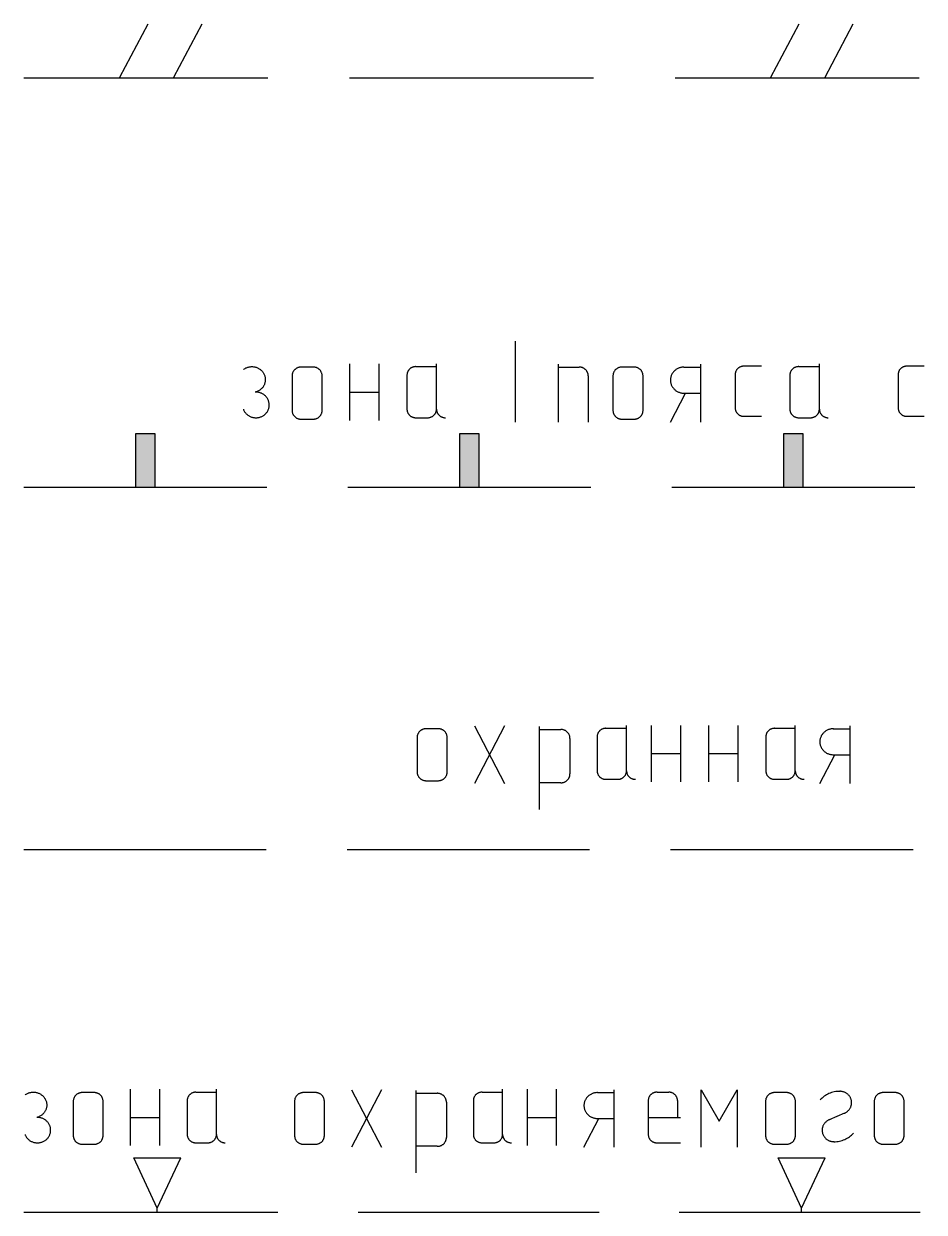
# Model space of a CAD drawing. Extents: x -2918 to -212, y 225 to 5715.
# Drawn here: x -297.89 to -281.97, y 982.3 to 1003.31 of the extents above; entities that cross this region are included whole.
import ezdxf

# ---------------------------------------------------------------- set-up
doc = ezdxf.new("R2010")
doc.units = 0
doc.layers.get('0').update_dxf_attribs({"linetype": 'CONTINUOUS'})

# ---------------------------------------------------------------- blocks, each defined once
blk = doc.blocks.new('УСЛ__ОБОЗНАЧЕНИЯ_ГЕО_2')
at = {"linetype": 'CONTINUOUS'}
for points in [[(179.96, -36.006), (179.614, -36.006), (179.614, -36.949), (179.96, -36.949)], [(185.688, -36.006), (185.341, -36.006), (185.341, -36.949), (185.688, -36.949)], [(191.415, -36.006), (191.069, -36.006), (191.069, -36.949), (191.415, -36.949)]]:
    blk.add_hatch(color=18, dxfattribs=at).paths.add_polyline_path(points)
at = {"color": 18, "linetype": 'CONTINUOUS'}
for p, q in [((179.335, -29.698), (179.835, -28.756)), ((180.292, -29.698), (180.791, -28.756)), ((190.847, -29.698), (191.347, -28.756)), ((191.804, -29.698), (192.303, -28.756)), ((177.639, -29.712), (181.956, -29.712)), ((183.395, -29.712), (187.712, -29.712)), ((189.151, -29.712), (193.468, -29.712)), ((186.327, -34.365), (186.327, -35.797)), ((182.754, -34.825), (182.541, -34.825)), ((183.397, -34.766), (183.397, -35.767)), ((183.918, -34.766), (183.918, -35.767)), ((184.569, -34.817), (184.935, -34.817)), ((184.935, -35.57), (184.935, -34.767)), ((187.085, -34.774), (187.085, -35.797)), ((187.085, -34.825), (187.457, -34.825)), ((188.426, -34.825), (188.214, -34.825)), ((189.308, -34.825), (189.6, -34.825)), ((189.602, -34.774), (189.602, -35.797)), ((191.338, -34.817), (191.703, -34.817)), ((191.703, -35.57), (191.703, -34.767)), ((182.382, -34.979), (182.382, -35.592)), ((182.913, -35.592), (182.913, -34.979)), ((184.413, -34.968), (184.413, -35.57)), ((187.617, -34.979), (187.617, -35.797)), ((188.054, -34.979), (188.054, -35.592)), ((188.586, -35.592), (188.586, -34.979)), ((190.215, -34.956), (190.215, -35.548)), ((191.181, -34.968), (191.181, -35.57)), ((193.095, -34.956), (193.095, -35.548)), ((183.397, -35.266), (183.918, -35.266)), ((189.07, -35.797), (189.336, -35.286)), ((189.307, -35.286), (189.604, -35.286)), ((190.369, -35.695), (190.677, -35.695)), ((193.249, -35.695), (193.557, -35.695)), ((182.541, -35.746), (182.754, -35.746)), ((184.569, -35.721), (184.778, -35.721)), ((188.214, -35.746), (188.426, -35.746)), ((191.338, -35.721), (191.547, -35.721)), ((179.96, -36.006), (179.614, -36.006)), ((179.614, -36.006), (179.614, -36.949)), ((179.96, -36.949), (179.96, -36.006)), ((185.688, -36.006), (185.341, -36.006)), ((185.341, -36.006), (185.341, -36.949)), ((185.688, -36.949), (185.688, -36.006)), ((191.415, -36.006), (191.069, -36.006)), ((191.069, -36.006), (191.069, -36.949)), ((191.415, -36.949), (191.415, -36.006)), ((177.639, -36.949), (181.935, -36.949)), ((179.614, -36.949), (179.96, -36.949)), ((183.367, -36.949), (187.662, -36.949)), ((185.341, -36.949), (185.688, -36.949)), ((189.094, -36.949), (193.39, -36.949)), ((191.069, -36.949), (191.415, -36.949)), ((186.137, -41.167), (185.606, -42.188)), ((185.606, -41.167), (186.137, -42.188)), ((186.749, -41.178), (186.749, -42.645)), ((188.295, -41.961), (188.295, -41.16)), ((188.729, -41.159), (188.729, -42.158)), ((189.248, -41.159), (189.248, -42.158)), ((189.742, -41.159), (189.742, -42.158)), ((190.262, -41.159), (190.262, -42.158)), ((191.277, -41.961), (191.277, -41.16)), ((192.242, -41.167), (192.242, -42.188)), ((184.593, -41.371), (184.593, -41.984)), ((184.964, -41.218), (184.752, -41.218)), ((185.123, -41.984), (185.123, -41.371)), ((186.749, -41.23), (187.131, -41.23)), ((187.294, -41.388), (187.294, -42.017)), ((187.774, -41.36), (187.774, -41.961)), ((187.93, -41.21), (188.295, -41.21)), ((190.756, -41.36), (190.756, -41.961)), ((190.912, -41.21), (191.277, -41.21)), ((191.949, -41.218), (192.24, -41.218)), ((188.729, -41.658), (189.248, -41.658)), ((189.742, -41.658), (190.262, -41.658)), ((191.711, -42.188), (191.977, -41.678)), ((191.948, -41.678), (192.244, -41.678)), ((184.752, -42.137), (184.964, -42.137)), ((187.131, -42.174), (186.749, -42.174)), ((187.93, -42.112), (188.138, -42.112)), ((190.912, -42.112), (191.121, -42.112)), ((177.639, -43.354), (181.926, -43.354)), ((183.355, -43.354), (187.642, -43.354)), ((189.072, -43.354), (193.359, -43.354)), ((178.883, -47.651), (178.672, -47.651)), ((179.521, -47.591), (179.521, -48.584)), ((180.037, -47.591), (180.037, -48.584)), ((180.683, -47.642), (181.045, -47.642)), ((181.045, -48.389), (181.045, -47.592)), ((182.795, -47.651), (182.584, -47.651)), ((183.96, -47.6), (183.433, -48.614)), ((183.433, -47.6), (183.96, -48.614)), ((184.568, -47.611), (184.568, -49.069)), ((184.568, -47.663), (184.947, -47.663)), ((185.741, -47.642), (186.104, -47.642)), ((186.104, -48.389), (186.104, -47.592)), ((186.535, -47.591), (186.535, -48.584)), ((187.051, -47.591), (187.051, -48.584)), ((187.778, -47.65), (188.067, -47.65)), ((188.069, -47.6), (188.069, -48.614)), ((188.833, -47.642), (189.04, -47.642)), ((189.616, -48.614), (189.616, -47.6)), ((190.249, -47.6), (190.249, -48.614)), ((191.121, -47.651), (190.91, -47.651)), ((193.042, -47.651), (192.831, -47.651)), ((178.514, -47.803), (178.514, -48.411)), ((179.041, -48.411), (179.041, -47.803)), ((180.528, -47.792), (180.528, -48.389)), ((182.426, -47.803), (182.426, -48.411)), ((182.953, -48.411), (182.953, -47.803)), ((185.11, -47.819), (185.11, -48.444)), ((185.586, -47.792), (185.586, -48.389)), ((188.678, -47.792), (188.678, -48.389)), ((189.195, -47.792), (189.195, -48.09)), ((190.752, -47.803), (190.752, -48.411)), ((191.279, -48.411), (191.279, -47.803)), ((192.673, -47.803), (192.673, -48.411)), ((193.2, -48.411), (193.2, -47.803)), ((179.521, -48.088), (180.037, -48.088)), ((186.535, -48.088), (187.051, -48.088)), ((187.542, -48.614), (187.806, -48.107)), ((187.777, -48.108), (188.071, -48.108)), ((188.678, -48.09), (189.247, -48.09)), ((192.15, -48.011), (191.874, -48.133)), ((178.672, -48.563), (178.883, -48.563)), ((180.683, -48.538), (180.89, -48.538)), ((182.584, -48.563), (182.795, -48.563)), ((184.947, -48.6), (184.568, -48.6)), ((185.741, -48.538), (185.948, -48.538)), ((188.833, -48.538), (189.247, -48.538)), ((190.91, -48.563), (191.121, -48.563)), ((192.831, -48.563), (193.042, -48.563)), ((179.999, -49.693), (179.585, -48.805)), ((179.585, -48.805), (180.413, -48.805)), ((179.999, -49.693), (180.413, -48.805)), ((191.389, -49.693), (190.975, -48.805)), ((190.975, -48.805), (191.803, -48.805)), ((191.389, -49.693), (191.803, -48.805)), ((177.639, -49.765), (182.129, -49.765)), ((179.999, -49.764), (179.999, -49.693)), ((183.549, -49.765), (187.808, -49.765)), ((189.227, -49.765), (193.486, -49.765)), ((191.389, -49.764), (191.389, -49.693))]:
    blk.add_line(p, q, dxfattribs=at)
at = {"color": 18, "linetype": 'CONTINUOUS', "flags": 128}
for points in [[(181.521, -34.867), (181.531, -34.86), (181.542, -34.853), (181.552, -34.847), (181.563, -34.841), (181.575, -34.836), (181.586, -34.832), (181.598, -34.828), (181.61, -34.824), (181.622, -34.821), (181.635, -34.82), (181.647, -34.818), (181.659, -34.817), (181.672, -34.817), (181.684, -34.817), (181.697, -34.818), (181.709, -34.82), (181.722, -34.822), (181.734, -34.825), (181.746, -34.828), (181.757, -34.833), (181.769, -34.837), (181.78, -34.843), (181.791, -34.848), (181.802, -34.855), (181.812, -34.861), (181.822, -34.869), (181.832, -34.877), (181.84, -34.885), (181.849, -34.894), (181.857, -34.903), (181.865, -34.913), (181.872, -34.923), (181.878, -34.933), (181.884, -34.944), (181.889, -34.955), (181.894, -34.966), (181.898, -34.977), (181.902, -34.989), (181.904, -35.001), (181.906, -35.012), (181.908, -35.024), (181.909, -35.036), (181.909, -35.048), (181.909, -35.06), (181.908, -35.072), (181.906, -35.084), (181.903, -35.096), (181.9, -35.108), (181.897, -35.119), (181.893, -35.13), (181.888, -35.142), (181.882, -35.152), (181.876, -35.163), (181.87, -35.173), (181.862, -35.183), (181.854, -35.192), (181.847, -35.202), (181.838, -35.21), (181.829, -35.218), (181.819, -35.226), (181.809, -35.233), (181.799, -35.24), (181.788, -35.246), (181.777, -35.252), (181.766, -35.257), (181.754, -35.261), (181.742, -35.265), (181.73, -35.269)], [(182.541, -34.825), (182.533, -34.825), (182.524, -34.826), (182.516, -34.827), (182.508, -34.829), (182.5, -34.831), (182.492, -34.833), (182.484, -34.835), (182.476, -34.839), (182.468, -34.842), (182.461, -34.846), (182.454, -34.85), (182.447, -34.854), (182.441, -34.859), (182.434, -34.865), (182.428, -34.87), (182.422, -34.876), (182.417, -34.882), (182.412, -34.888), (182.407, -34.895), (182.403, -34.902), (182.399, -34.909), (182.395, -34.916), (182.392, -34.924), (182.389, -34.931), (182.387, -34.939), (182.385, -34.947), (182.383, -34.955), (182.382, -34.963), (182.382, -34.971), (182.382, -34.979)], [(182.913, -34.979), (182.913, -34.971), (182.912, -34.963), (182.911, -34.955), (182.91, -34.947), (182.908, -34.939), (182.905, -34.931), (182.903, -34.924), (182.899, -34.916), (182.896, -34.909), (182.892, -34.902), (182.888, -34.895), (182.883, -34.888), (182.878, -34.882), (182.872, -34.876), (182.867, -34.87), (182.861, -34.865), (182.854, -34.859), (182.848, -34.854), (182.841, -34.85), (182.833, -34.846), (182.826, -34.842), (182.819, -34.839), (182.811, -34.835), (182.803, -34.833), (182.795, -34.831), (182.787, -34.829), (182.779, -34.827), (182.77, -34.826), (182.762, -34.825), (182.754, -34.825)], [(184.569, -34.817), (184.561, -34.817), (184.553, -34.818), (184.545, -34.819), (184.537, -34.82), (184.529, -34.822), (184.521, -34.824), (184.513, -34.827), (184.506, -34.83), (184.498, -34.833), (184.491, -34.837), (184.484, -34.841), (184.477, -34.846), (184.471, -34.85), (184.464, -34.856), (184.459, -34.861), (184.453, -34.867), (184.448, -34.873), (184.443, -34.879), (184.438, -34.886), (184.434, -34.892), (184.43, -34.899), (184.426, -34.906), (184.423, -34.914), (184.42, -34.921), (184.418, -34.929), (184.416, -34.936), (184.415, -34.944), (184.414, -34.952), (184.413, -34.96), (184.413, -34.968)], [(187.617, -34.979), (187.616, -34.971), (187.616, -34.963), (187.615, -34.955), (187.613, -34.947), (187.611, -34.939), (187.609, -34.931), (187.606, -34.924), (187.603, -34.916), (187.599, -34.909), (187.595, -34.902), (187.591, -34.895), (187.586, -34.888), (187.581, -34.882), (187.576, -34.876), (187.57, -34.87), (187.564, -34.865), (187.557, -34.859), (187.551, -34.854), (187.544, -34.85), (187.537, -34.846), (187.529, -34.842), (187.522, -34.839), (187.514, -34.835), (187.506, -34.833), (187.498, -34.831), (187.49, -34.829), (187.482, -34.827), (187.474, -34.826), (187.465, -34.825), (187.457, -34.825)], [(188.214, -34.825), (188.205, -34.825), (188.197, -34.826), (188.189, -34.827), (188.18, -34.829), (188.172, -34.831), (188.164, -34.833), (188.156, -34.835), (188.149, -34.839), (188.141, -34.842), (188.134, -34.846), (188.127, -34.85), (188.12, -34.854), (188.113, -34.859), (188.107, -34.865), (188.101, -34.87), (188.095, -34.876), (188.09, -34.882), (188.085, -34.888), (188.08, -34.895), (188.075, -34.902), (188.072, -34.909), (188.068, -34.916), (188.065, -34.924), (188.062, -34.931), (188.06, -34.939), (188.058, -34.947), (188.056, -34.955), (188.055, -34.963), (188.054, -34.971), (188.054, -34.979)], [(188.586, -34.979), (188.586, -34.971), (188.585, -34.963), (188.584, -34.955), (188.582, -34.947), (188.58, -34.939), (188.578, -34.931), (188.575, -34.924), (188.572, -34.916), (188.569, -34.909), (188.565, -34.902), (188.56, -34.895), (188.556, -34.888), (188.55, -34.882), (188.545, -34.876), (188.539, -34.87), (188.533, -34.865), (188.527, -34.859), (188.52, -34.854), (188.513, -34.85), (188.506, -34.846), (188.499, -34.842), (188.491, -34.839), (188.484, -34.835), (188.476, -34.833), (188.468, -34.831), (188.46, -34.829), (188.451, -34.827), (188.443, -34.826), (188.435, -34.825), (188.426, -34.825)], [(189.309, -34.825), (189.297, -34.826), (189.284, -34.827), (189.272, -34.828), (189.259, -34.83), (189.247, -34.833), (189.235, -34.837), (189.223, -34.841), (189.212, -34.845), (189.201, -34.85), (189.19, -34.856), (189.179, -34.863), (189.168, -34.869), (189.158, -34.877), (189.149, -34.885), (189.14, -34.893), (189.131, -34.902), (189.123, -34.911), (189.116, -34.92), (189.108, -34.93), (189.102, -34.94), (189.096, -34.951), (189.091, -34.962), (189.086, -34.973), (189.082, -34.984), (189.078, -34.996), (189.075, -35.008), (189.073, -35.02), (189.071, -35.032), (189.07, -35.043), (189.07, -35.055), (189.07, -35.068), (189.071, -35.079), (189.073, -35.092), (189.075, -35.103), (189.078, -35.115), (189.082, -35.127), (189.086, -35.138), (189.091, -35.149), (189.096, -35.16), (189.102, -35.171), (189.108, -35.181), (189.116, -35.191), (189.123, -35.2), (189.131, -35.21), (189.14, -35.218), (189.149, -35.226), (189.158, -35.234), (189.168, -35.242), (189.179, -35.248), (189.19, -35.255), (189.201, -35.261), (189.212, -35.266), (189.223, -35.27), (189.235, -35.274), (189.247, -35.278), (189.259, -35.281), (189.272, -35.283), (189.284, -35.284), (189.297, -35.285), (189.309, -35.286)], [(190.677, -34.809), (190.369, -34.809), (190.361, -34.809), (190.353, -34.809), (190.345, -34.81), (190.337, -34.812), (190.329, -34.814), (190.321, -34.816), (190.314, -34.818), (190.307, -34.821), (190.299, -34.825), (190.292, -34.828), (190.285, -34.832), (190.279, -34.837), (190.272, -34.841), (190.266, -34.847), (190.26, -34.852), (190.255, -34.857), (190.25, -34.863), (190.245, -34.87), (190.24, -34.876), (190.236, -34.882), (190.232, -34.889), (190.229, -34.896), (190.226, -34.903), (190.223, -34.911), (190.221, -34.918), (190.219, -34.926), (190.217, -34.933), (190.216, -34.941), (190.216, -34.949), (190.215, -34.956)], [(191.338, -34.817), (191.329, -34.817), (191.321, -34.818), (191.313, -34.819), (191.305, -34.82), (191.297, -34.822), (191.289, -34.824), (191.281, -34.827), (191.274, -34.83), (191.266, -34.833), (191.259, -34.837), (191.252, -34.841), (191.246, -34.846), (191.239, -34.85), (191.233, -34.856), (191.227, -34.861), (191.221, -34.867), (191.216, -34.873), (191.211, -34.879), (191.206, -34.886), (191.202, -34.892), (191.198, -34.899), (191.195, -34.906), (191.192, -34.914), (191.189, -34.921), (191.186, -34.929), (191.185, -34.936), (191.183, -34.944), (191.182, -34.952), (191.181, -34.96), (191.181, -34.968)], [(193.557, -34.809), (193.249, -34.809), (193.241, -34.809), (193.233, -34.809), (193.225, -34.81), (193.217, -34.812), (193.209, -34.814), (193.202, -34.816), (193.194, -34.818), (193.187, -34.821), (193.179, -34.825), (193.172, -34.828), (193.165, -34.832), (193.159, -34.837), (193.152, -34.841), (193.146, -34.847), (193.14, -34.852), (193.135, -34.857), (193.13, -34.863), (193.125, -34.87), (193.12, -34.876), (193.116, -34.882), (193.112, -34.889), (193.109, -34.896), (193.106, -34.903), (193.103, -34.911), (193.101, -34.918), (193.099, -34.926), (193.097, -34.933), (193.096, -34.941), (193.096, -34.949), (193.095, -34.956)], [(181.521, -35.57), (181.526, -35.581), (181.531, -35.592), (181.536, -35.603), (181.543, -35.613), (181.549, -35.623), (181.557, -35.633), (181.564, -35.642), (181.573, -35.651), (181.581, -35.659), (181.591, -35.667), (181.6, -35.675), (181.61, -35.681), (181.621, -35.688), (181.632, -35.694), (181.643, -35.699), (181.654, -35.704), (181.666, -35.708), (181.678, -35.712), (181.689, -35.715), (181.702, -35.717), (181.714, -35.719), (181.726, -35.72), (181.739, -35.721), (181.751, -35.721), (181.763, -35.72), (181.776, -35.719), (181.788, -35.717), (181.8, -35.714), (181.812, -35.711), (181.824, -35.707), (181.835, -35.703), (181.847, -35.698), (181.858, -35.692), (181.868, -35.686), (181.879, -35.68), (181.889, -35.673), (181.898, -35.665), (181.907, -35.657), (181.916, -35.648), (181.924, -35.639), (181.932, -35.63), (181.939, -35.62), (181.946, -35.61), (181.952, -35.6), (181.957, -35.589), (181.962, -35.578), (181.966, -35.567), (181.97, -35.555), (181.973, -35.544), (181.975, -35.532), (181.977, -35.52), (181.978, -35.508), (181.978, -35.497), (181.978, -35.484), (181.977, -35.473), (181.976, -35.461), (181.973, -35.449), (181.971, -35.437), (181.967, -35.426), (181.963, -35.415), (181.959, -35.404), (181.953, -35.393), (181.947, -35.382), (181.941, -35.372), (181.934, -35.362), (181.926, -35.353), (181.918, -35.344), (181.91, -35.335), (181.901, -35.327), (181.892, -35.319), (181.882, -35.312), (181.872, -35.305), (181.861, -35.299), (181.85, -35.293), (181.839, -35.288), (181.827, -35.283), (181.816, -35.279), (181.804, -35.276), (181.792, -35.273), (181.78, -35.271), (181.767, -35.27), (181.755, -35.269), (181.742, -35.268), (181.73, -35.269)], [(182.382, -35.592), (182.382, -35.6), (182.382, -35.608), (182.383, -35.616), (182.385, -35.624), (182.387, -35.632), (182.389, -35.64), (182.392, -35.647), (182.395, -35.655), (182.399, -35.662), (182.403, -35.669), (182.407, -35.676), (182.412, -35.682), (182.417, -35.689), (182.422, -35.695), (182.428, -35.701), (182.434, -35.706), (182.441, -35.712), (182.447, -35.716), (182.454, -35.721), (182.461, -35.725), (182.468, -35.729), (182.476, -35.732), (182.484, -35.735), (182.492, -35.738), (182.5, -35.74), (182.508, -35.742), (182.516, -35.744), (182.524, -35.745), (182.533, -35.745), (182.541, -35.746)], [(182.754, -35.746), (182.762, -35.745), (182.77, -35.745), (182.779, -35.744), (182.787, -35.742), (182.795, -35.74), (182.803, -35.738), (182.811, -35.735), (182.819, -35.732), (182.826, -35.729), (182.833, -35.725), (182.841, -35.721), (182.848, -35.716), (182.854, -35.712), (182.861, -35.706), (182.867, -35.701), (182.872, -35.695), (182.878, -35.689), (182.883, -35.682), (182.888, -35.676), (182.892, -35.669), (182.896, -35.662), (182.899, -35.655), (182.903, -35.647), (182.905, -35.64), (182.908, -35.632), (182.91, -35.624), (182.911, -35.616), (182.912, -35.608), (182.913, -35.6), (182.913, -35.592)], [(184.413, -35.57), (184.413, -35.578), (184.414, -35.586), (184.415, -35.594), (184.416, -35.601), (184.418, -35.609), (184.42, -35.616), (184.423, -35.624), (184.426, -35.631), (184.43, -35.638), (184.434, -35.645), (184.438, -35.652), (184.443, -35.659), (184.448, -35.665), (184.453, -35.671), (184.459, -35.677), (184.464, -35.682), (184.471, -35.687), (184.477, -35.692), (184.484, -35.696), (184.491, -35.7), (184.498, -35.704), (184.506, -35.707), (184.513, -35.71), (184.521, -35.713), (184.529, -35.716), (184.537, -35.717), (184.545, -35.719), (184.553, -35.72), (184.561, -35.72), (184.569, -35.721)], [(184.778, -35.721), (184.786, -35.72), (184.795, -35.72), (184.803, -35.719), (184.811, -35.717), (184.819, -35.716), (184.827, -35.713), (184.834, -35.71), (184.842, -35.707), (184.849, -35.704), (184.856, -35.7), (184.864, -35.696), (184.87, -35.692), (184.877, -35.687), (184.883, -35.682), (184.889, -35.677), (184.895, -35.671), (184.9, -35.665), (184.905, -35.659), (184.91, -35.652), (184.914, -35.645), (184.918, -35.638), (184.921, -35.631), (184.924, -35.624), (184.927, -35.616), (184.929, -35.609), (184.931, -35.601), (184.933, -35.594), (184.934, -35.586), (184.935, -35.578), (184.935, -35.57), (184.935, -35.578), (184.936, -35.586), (184.937, -35.594), (184.938, -35.601), (184.94, -35.609), (184.942, -35.616), (184.945, -35.624), (184.948, -35.631), (184.952, -35.638), (184.956, -35.645), (184.96, -35.652), (184.965, -35.659), (184.97, -35.665), (184.975, -35.671), (184.981, -35.677), (184.987, -35.682), (184.993, -35.687), (184.999, -35.692), (185.006, -35.696), (185.013, -35.7), (185.02, -35.704), (185.028, -35.707), (185.035, -35.71), (185.043, -35.713), (185.051, -35.716), (185.059, -35.717), (185.067, -35.719), (185.075, -35.72), (185.083, -35.72), (185.091, -35.721)], [(188.054, -35.592), (188.054, -35.6), (188.055, -35.608), (188.056, -35.616), (188.058, -35.624), (188.06, -35.632), (188.062, -35.64), (188.065, -35.647), (188.068, -35.655), (188.072, -35.662), (188.075, -35.669), (188.08, -35.676), (188.085, -35.682), (188.09, -35.689), (188.095, -35.695), (188.101, -35.701), (188.107, -35.706), (188.113, -35.712), (188.12, -35.716), (188.127, -35.721), (188.134, -35.725), (188.141, -35.729), (188.149, -35.732), (188.156, -35.735), (188.164, -35.738), (188.172, -35.74), (188.18, -35.742), (188.189, -35.744), (188.197, -35.745), (188.205, -35.745), (188.214, -35.746)], [(188.426, -35.746), (188.435, -35.745), (188.443, -35.745), (188.451, -35.744), (188.46, -35.742), (188.468, -35.74), (188.476, -35.738), (188.484, -35.735), (188.491, -35.732), (188.499, -35.729), (188.506, -35.725), (188.513, -35.721), (188.52, -35.716), (188.527, -35.712), (188.533, -35.706), (188.539, -35.701), (188.545, -35.695), (188.55, -35.689), (188.556, -35.682), (188.56, -35.676), (188.565, -35.669), (188.569, -35.662), (188.572, -35.655), (188.575, -35.647), (188.578, -35.64), (188.58, -35.632), (188.582, -35.624), (188.584, -35.616), (188.585, -35.608), (188.586, -35.6), (188.586, -35.592)], [(190.215, -35.548), (190.216, -35.555), (190.216, -35.563), (190.217, -35.571), (190.219, -35.578), (190.221, -35.586), (190.223, -35.593), (190.226, -35.601), (190.229, -35.608), (190.232, -35.615), (190.236, -35.622), (190.24, -35.628), (190.245, -35.635), (190.25, -35.641), (190.255, -35.647), (190.26, -35.652), (190.266, -35.657), (190.272, -35.663), (190.279, -35.667), (190.285, -35.672), (190.292, -35.676), (190.299, -35.68), (190.307, -35.683), (190.314, -35.686), (190.321, -35.688), (190.329, -35.691), (190.337, -35.692), (190.345, -35.694), (190.353, -35.695), (190.361, -35.695), (190.369, -35.695)], [(191.181, -35.57), (191.181, -35.578), (191.182, -35.586), (191.183, -35.594), (191.185, -35.601), (191.186, -35.609), (191.189, -35.616), (191.192, -35.624), (191.195, -35.631), (191.198, -35.638), (191.202, -35.645), (191.206, -35.652), (191.211, -35.659), (191.216, -35.665), (191.221, -35.671), (191.227, -35.677), (191.233, -35.682), (191.239, -35.687), (191.246, -35.692), (191.252, -35.696), (191.259, -35.7), (191.266, -35.704), (191.274, -35.707), (191.281, -35.71), (191.289, -35.713), (191.297, -35.716), (191.305, -35.717), (191.313, -35.719), (191.321, -35.72), (191.329, -35.72), (191.338, -35.721)], [(191.547, -35.721), (191.555, -35.72), (191.563, -35.72), (191.571, -35.719), (191.579, -35.717), (191.587, -35.716), (191.595, -35.713), (191.603, -35.71), (191.61, -35.707), (191.618, -35.704), (191.625, -35.7), (191.632, -35.696), (191.639, -35.692), (191.645, -35.687), (191.651, -35.682), (191.657, -35.677), (191.663, -35.671), (191.668, -35.665), (191.673, -35.659), (191.678, -35.652), (191.682, -35.645), (191.686, -35.638), (191.689, -35.631), (191.693, -35.624), (191.695, -35.616), (191.698, -35.609), (191.7, -35.601), (191.701, -35.594), (191.702, -35.586), (191.703, -35.578), (191.703, -35.57), (191.703, -35.578), (191.704, -35.586), (191.705, -35.594), (191.707, -35.601), (191.709, -35.609), (191.711, -35.616), (191.714, -35.624), (191.717, -35.631), (191.72, -35.638), (191.724, -35.645), (191.728, -35.652), (191.733, -35.659), (191.738, -35.665), (191.743, -35.671), (191.749, -35.677), (191.755, -35.682), (191.761, -35.687), (191.768, -35.692), (191.775, -35.696), (191.781, -35.7), (191.789, -35.704), (191.796, -35.707), (191.804, -35.71), (191.811, -35.713), (191.819, -35.716), (191.827, -35.717), (191.835, -35.719), (191.843, -35.72), (191.851, -35.72), (191.86, -35.721)], [(193.095, -35.548), (193.096, -35.555), (193.096, -35.563), (193.097, -35.571), (193.099, -35.578), (193.101, -35.586), (193.103, -35.593), (193.106, -35.601), (193.109, -35.608), (193.112, -35.615), (193.116, -35.622), (193.12, -35.628), (193.125, -35.635), (193.13, -35.641), (193.135, -35.647), (193.14, -35.652), (193.146, -35.657), (193.152, -35.663), (193.159, -35.667), (193.165, -35.672), (193.172, -35.676), (193.179, -35.68), (193.187, -35.683), (193.194, -35.686), (193.202, -35.688), (193.209, -35.691), (193.217, -35.692), (193.225, -35.694), (193.233, -35.695), (193.241, -35.695), (193.249, -35.695)], [(184.752, -41.218), (184.743, -41.218), (184.735, -41.219), (184.727, -41.22), (184.719, -41.222), (184.71, -41.223), (184.702, -41.226), (184.695, -41.228), (184.687, -41.231), (184.679, -41.235), (184.672, -41.239), (184.665, -41.243), (184.658, -41.247), (184.652, -41.252), (184.645, -41.257), (184.639, -41.263), (184.633, -41.269), (184.628, -41.275), (184.623, -41.281), (184.618, -41.288), (184.614, -41.295), (184.61, -41.302), (184.606, -41.309), (184.603, -41.316), (184.6, -41.324), (184.598, -41.332), (184.596, -41.339), (184.594, -41.347), (184.593, -41.355), (184.593, -41.363), (184.593, -41.371)], [(185.123, -41.371), (185.123, -41.363), (185.122, -41.355), (185.121, -41.347), (185.12, -41.339), (185.118, -41.332), (185.115, -41.324), (185.113, -41.316), (185.109, -41.309), (185.106, -41.302), (185.102, -41.295), (185.098, -41.288), (185.093, -41.281), (185.088, -41.275), (185.082, -41.269), (185.077, -41.263), (185.071, -41.257), (185.064, -41.252), (185.058, -41.247), (185.051, -41.243), (185.044, -41.239), (185.036, -41.235), (185.029, -41.231), (185.021, -41.228), (185.013, -41.226), (185.005, -41.223), (184.997, -41.222), (184.989, -41.22), (184.981, -41.219), (184.972, -41.218), (184.964, -41.218)], [(187.294, -41.388), (187.294, -41.379), (187.294, -41.371), (187.292, -41.363), (187.291, -41.355), (187.289, -41.347), (187.286, -41.339), (187.283, -41.331), (187.28, -41.324), (187.276, -41.316), (187.272, -41.309), (187.268, -41.302), (187.263, -41.295), (187.258, -41.289), (187.252, -41.283), (187.246, -41.276), (187.24, -41.271), (187.234, -41.266), (187.227, -41.261), (187.22, -41.256), (187.213, -41.252), (187.205, -41.248), (187.197, -41.244), (187.189, -41.241), (187.181, -41.238), (187.173, -41.236), (187.165, -41.234), (187.156, -41.233), (187.148, -41.231), (187.139, -41.231), (187.131, -41.23)], [(187.93, -41.21), (187.922, -41.21), (187.914, -41.211), (187.905, -41.212), (187.897, -41.213), (187.889, -41.215), (187.882, -41.217), (187.874, -41.22), (187.866, -41.223), (187.859, -41.226), (187.852, -41.23), (187.845, -41.234), (187.838, -41.238), (187.832, -41.243), (187.825, -41.249), (187.819, -41.254), (187.814, -41.26), (187.808, -41.266), (187.803, -41.272), (187.799, -41.278), (187.795, -41.285), (187.791, -41.292), (187.787, -41.299), (187.784, -41.306), (187.781, -41.314), (187.779, -41.321), (187.777, -41.329), (187.776, -41.337), (187.774, -41.345), (187.774, -41.352), (187.774, -41.36)], [(190.912, -41.21), (190.904, -41.21), (190.896, -41.211), (190.888, -41.212), (190.88, -41.213), (190.872, -41.215), (190.864, -41.217), (190.856, -41.22), (190.849, -41.223), (190.841, -41.226), (190.834, -41.23), (190.827, -41.234), (190.821, -41.238), (190.814, -41.243), (190.808, -41.249), (190.802, -41.254), (190.796, -41.26), (190.791, -41.266), (190.786, -41.272), (190.781, -41.278), (190.777, -41.285), (190.773, -41.292), (190.77, -41.299), (190.767, -41.306), (190.764, -41.314), (190.762, -41.321), (190.76, -41.329), (190.758, -41.337), (190.757, -41.345), (190.756, -41.352), (190.756, -41.36)], [(191.95, -41.218), (191.938, -41.219), (191.925, -41.219), (191.913, -41.221), (191.9, -41.223), (191.888, -41.226), (191.876, -41.23), (191.865, -41.234), (191.853, -41.238), (191.842, -41.243), (191.831, -41.249), (191.82, -41.255), (191.81, -41.262), (191.8, -41.27), (191.79, -41.277), (191.781, -41.286), (191.773, -41.294), (191.765, -41.303), (191.757, -41.313), (191.75, -41.323), (191.743, -41.333), (191.737, -41.344), (191.732, -41.354), (191.727, -41.366), (191.723, -41.377), (191.719, -41.388), (191.717, -41.4), (191.714, -41.412), (191.713, -41.424), (191.712, -41.436), (191.711, -41.448), (191.712, -41.46), (191.713, -41.472), (191.714, -41.484), (191.717, -41.496), (191.719, -41.507), (191.723, -41.519), (191.727, -41.53), (191.732, -41.541), (191.737, -41.552), (191.743, -41.563), (191.75, -41.573), (191.757, -41.583), (191.765, -41.592), (191.773, -41.602), (191.781, -41.61), (191.79, -41.619), (191.8, -41.626), (191.81, -41.634), (191.82, -41.641), (191.831, -41.647), (191.842, -41.653), (191.853, -41.658), (191.865, -41.662), (191.876, -41.666), (191.888, -41.67), (191.9, -41.673), (191.913, -41.675), (191.925, -41.676), (191.938, -41.677), (191.95, -41.678)], [(184.593, -41.984), (184.593, -41.992), (184.593, -42), (184.594, -42.008), (184.596, -42.015), (184.598, -42.023), (184.6, -42.031), (184.603, -42.038), (184.606, -42.046), (184.61, -42.053), (184.614, -42.06), (184.618, -42.067), (184.623, -42.074), (184.628, -42.08), (184.633, -42.086), (184.639, -42.092), (184.645, -42.097), (184.652, -42.103), (184.658, -42.108), (184.665, -42.112), (184.672, -42.116), (184.679, -42.12), (184.687, -42.123), (184.695, -42.127), (184.702, -42.129), (184.71, -42.131), (184.719, -42.133), (184.727, -42.135), (184.735, -42.136), (184.743, -42.137), (184.752, -42.137)], [(184.964, -42.137), (184.972, -42.137), (184.981, -42.136), (184.989, -42.135), (184.997, -42.133), (185.005, -42.131), (185.013, -42.129), (185.021, -42.127), (185.029, -42.123), (185.036, -42.12), (185.044, -42.116), (185.051, -42.112), (185.058, -42.108), (185.064, -42.103), (185.071, -42.097), (185.077, -42.092), (185.082, -42.086), (185.088, -42.08), (185.093, -42.074), (185.098, -42.067), (185.102, -42.06), (185.106, -42.053), (185.109, -42.046), (185.113, -42.038), (185.115, -42.031), (185.118, -42.023), (185.12, -42.015), (185.121, -42.008), (185.122, -42), (185.123, -41.992), (185.123, -41.984)], [(187.131, -42.174), (187.139, -42.174), (187.148, -42.173), (187.156, -42.172), (187.165, -42.17), (187.173, -42.168), (187.181, -42.166), (187.189, -42.163), (187.197, -42.16), (187.205, -42.157), (187.213, -42.153), (187.22, -42.148), (187.227, -42.144), (187.234, -42.139), (187.24, -42.133), (187.246, -42.128), (187.252, -42.122), (187.258, -42.116), (187.263, -42.109), (187.268, -42.102), (187.272, -42.095), (187.276, -42.088), (187.28, -42.081), (187.283, -42.073), (187.286, -42.065), (187.289, -42.057), (187.291, -42.049), (187.292, -42.041), (187.294, -42.033), (187.294, -42.025), (187.294, -42.017)], [(187.774, -41.961), (187.774, -41.969), (187.774, -41.977), (187.776, -41.985), (187.777, -41.993), (187.779, -42), (187.781, -42.008), (187.784, -42.015), (187.787, -42.023), (187.791, -42.03), (187.795, -42.037), (187.799, -42.043), (187.803, -42.05), (187.808, -42.056), (187.814, -42.062), (187.819, -42.068), (187.825, -42.073), (187.832, -42.078), (187.838, -42.083), (187.845, -42.087), (187.852, -42.092), (187.859, -42.095), (187.866, -42.099), (187.874, -42.102), (187.882, -42.104), (187.889, -42.107), (187.897, -42.108), (187.905, -42.11), (187.914, -42.111), (187.922, -42.112), (187.93, -42.112)], [(188.138, -42.112), (188.146, -42.112), (188.155, -42.111), (188.163, -42.11), (188.171, -42.108), (188.179, -42.107), (188.187, -42.104), (188.194, -42.102), (188.202, -42.099), (188.209, -42.095), (188.216, -42.092), (188.224, -42.087), (188.23, -42.083), (188.237, -42.078), (188.243, -42.073), (188.249, -42.068), (188.255, -42.062), (188.26, -42.056), (188.265, -42.05), (188.269, -42.043), (188.274, -42.037), (188.278, -42.03), (188.281, -42.023), (188.284, -42.015), (188.287, -42.008), (188.289, -42), (188.291, -41.993), (188.293, -41.985), (188.294, -41.977), (188.294, -41.969), (188.295, -41.961), (188.295, -41.969), (188.295, -41.977), (188.297, -41.985), (188.298, -41.993), (188.3, -42), (188.302, -42.008), (188.305, -42.015), (188.308, -42.023), (188.312, -42.03), (188.315, -42.037), (188.32, -42.043), (188.325, -42.05), (188.329, -42.056), (188.335, -42.062), (188.34, -42.068), (188.346, -42.073), (188.353, -42.078), (188.359, -42.083), (188.366, -42.087), (188.373, -42.092), (188.38, -42.095), (188.388, -42.099), (188.395, -42.102), (188.403, -42.104), (188.411, -42.107), (188.418, -42.108), (188.426, -42.11), (188.435, -42.111), (188.443, -42.112), (188.451, -42.112)], [(190.756, -41.961), (190.756, -41.969), (190.757, -41.977), (190.758, -41.985), (190.76, -41.993), (190.762, -42), (190.764, -42.008), (190.767, -42.015), (190.77, -42.023), (190.773, -42.03), (190.777, -42.037), (190.781, -42.043), (190.786, -42.05), (190.791, -42.056), (190.796, -42.062), (190.802, -42.068), (190.808, -42.073), (190.814, -42.078), (190.821, -42.083), (190.827, -42.087), (190.834, -42.092), (190.841, -42.095), (190.849, -42.099), (190.856, -42.102), (190.864, -42.104), (190.872, -42.107), (190.88, -42.108), (190.888, -42.11), (190.896, -42.111), (190.904, -42.112), (190.912, -42.112)], [(191.121, -42.112), (191.129, -42.112), (191.137, -42.111), (191.145, -42.11), (191.153, -42.108), (191.161, -42.107), (191.169, -42.104), (191.177, -42.102), (191.184, -42.099), (191.192, -42.095), (191.199, -42.092), (191.206, -42.087), (191.213, -42.083), (191.219, -42.078), (191.226, -42.073), (191.231, -42.068), (191.237, -42.062), (191.242, -42.056), (191.247, -42.05), (191.252, -42.043), (191.256, -42.037), (191.26, -42.03), (191.264, -42.023), (191.267, -42.015), (191.27, -42.008), (191.272, -42), (191.274, -41.993), (191.275, -41.985), (191.276, -41.977), (191.277, -41.969), (191.277, -41.961), (191.277, -41.969), (191.278, -41.977), (191.279, -41.985), (191.281, -41.993), (191.282, -42), (191.285, -42.008), (191.288, -42.015), (191.291, -42.023), (191.294, -42.03), (191.298, -42.037), (191.302, -42.043), (191.307, -42.05), (191.312, -42.056), (191.317, -42.062), (191.323, -42.068), (191.329, -42.073), (191.335, -42.078), (191.342, -42.083), (191.348, -42.087), (191.355, -42.092), (191.363, -42.095), (191.37, -42.099), (191.377, -42.102), (191.385, -42.104), (191.393, -42.107), (191.401, -42.108), (191.409, -42.11), (191.417, -42.111), (191.425, -42.112), (191.433, -42.112)], [(177.661, -47.692), (177.671, -47.685), (177.681, -47.678), (177.692, -47.672), (177.703, -47.667), (177.714, -47.661), (177.725, -47.657), (177.737, -47.653), (177.749, -47.65), (177.761, -47.647), (177.773, -47.645), (177.786, -47.643), (177.798, -47.643), (177.81, -47.642), (177.823, -47.643), (177.835, -47.644), (177.847, -47.645), (177.86, -47.648), (177.871, -47.65), (177.883, -47.654), (177.895, -47.658), (177.906, -47.663), (177.918, -47.668), (177.929, -47.674), (177.939, -47.68), (177.949, -47.687), (177.959, -47.694), (177.969, -47.702), (177.977, -47.71), (177.986, -47.719), (177.994, -47.728), (178.001, -47.738), (178.008, -47.747), (178.015, -47.758), (178.02, -47.768), (178.026, -47.779), (178.031, -47.79), (178.035, -47.801), (178.038, -47.813), (178.041, -47.825), (178.043, -47.836), (178.044, -47.848), (178.045, -47.86), (178.045, -47.872), (178.045, -47.884), (178.044, -47.896), (178.042, -47.907), (178.04, -47.919), (178.037, -47.931), (178.033, -47.942), (178.029, -47.953), (178.024, -47.964), (178.019, -47.975), (178.013, -47.985), (178.006, -47.996), (177.999, -48.005), (177.991, -48.015), (177.983, -48.024), (177.975, -48.032), (177.966, -48.04), (177.956, -48.048), (177.946, -48.055), (177.936, -48.062), (177.925, -48.068), (177.914, -48.074), (177.903, -48.079), (177.892, -48.083), (177.88, -48.087), (177.868, -48.09)], [(178.672, -47.651), (178.664, -47.651), (178.655, -47.651), (178.647, -47.653), (178.639, -47.654), (178.631, -47.656), (178.623, -47.658), (178.615, -47.661), (178.608, -47.664), (178.6, -47.667), (178.593, -47.671), (178.586, -47.675), (178.579, -47.68), (178.572, -47.685), (178.566, -47.69), (178.56, -47.695), (178.554, -47.701), (178.549, -47.707), (178.544, -47.713), (178.539, -47.72), (178.535, -47.727), (178.531, -47.734), (178.528, -47.741), (178.524, -47.748), (178.521, -47.756), (178.519, -47.764), (178.517, -47.771), (178.516, -47.779), (178.515, -47.787), (178.514, -47.795), (178.514, -47.803)], [(179.041, -47.803), (179.041, -47.795), (179.04, -47.787), (179.039, -47.779), (179.037, -47.771), (179.036, -47.764), (179.033, -47.756), (179.031, -47.748), (179.027, -47.741), (179.024, -47.734), (179.02, -47.727), (179.016, -47.72), (179.011, -47.713), (179.006, -47.707), (179, -47.701), (178.995, -47.695), (178.989, -47.69), (178.982, -47.685), (178.976, -47.68), (178.969, -47.675), (178.962, -47.671), (178.955, -47.667), (178.947, -47.664), (178.94, -47.661), (178.932, -47.658), (178.924, -47.656), (178.916, -47.654), (178.908, -47.653), (178.899, -47.651), (178.891, -47.651), (178.883, -47.651)], [(180.683, -47.642), (180.675, -47.643), (180.667, -47.643), (180.659, -47.644), (180.651, -47.646), (180.643, -47.647), (180.635, -47.65), (180.627, -47.652), (180.62, -47.655), (180.612, -47.659), (180.606, -47.662), (180.598, -47.667), (180.592, -47.671), (180.585, -47.676), (180.579, -47.681), (180.573, -47.686), (180.568, -47.692), (180.562, -47.698), (180.557, -47.704), (180.553, -47.711), (180.549, -47.717), (180.545, -47.724), (180.541, -47.731), (180.538, -47.738), (180.535, -47.746), (180.533, -47.753), (180.531, -47.761), (180.53, -47.768), (180.529, -47.776), (180.528, -47.784), (180.528, -47.792)], [(182.584, -47.651), (182.576, -47.651), (182.567, -47.651), (182.559, -47.653), (182.551, -47.654), (182.543, -47.656), (182.535, -47.658), (182.527, -47.661), (182.52, -47.664), (182.512, -47.667), (182.505, -47.671), (182.498, -47.675), (182.491, -47.68), (182.484, -47.685), (182.478, -47.69), (182.472, -47.695), (182.466, -47.701), (182.461, -47.707), (182.456, -47.713), (182.451, -47.72), (182.447, -47.727), (182.443, -47.734), (182.439, -47.741), (182.436, -47.748), (182.433, -47.756), (182.431, -47.764), (182.429, -47.771), (182.428, -47.779), (182.427, -47.787), (182.426, -47.795), (182.426, -47.803)], [(182.953, -47.803), (182.953, -47.795), (182.952, -47.787), (182.951, -47.779), (182.949, -47.771), (182.947, -47.764), (182.945, -47.756), (182.942, -47.748), (182.939, -47.741), (182.936, -47.734), (182.932, -47.727), (182.927, -47.72), (182.923, -47.713), (182.918, -47.707), (182.912, -47.701), (182.907, -47.695), (182.901, -47.69), (182.894, -47.685), (182.888, -47.68), (182.881, -47.675), (182.874, -47.671), (182.867, -47.667), (182.859, -47.664), (182.852, -47.661), (182.844, -47.658), (182.836, -47.656), (182.828, -47.654), (182.819, -47.653), (182.811, -47.651), (182.803, -47.651), (182.795, -47.651)], [(185.11, -47.819), (185.11, -47.811), (185.109, -47.803), (185.108, -47.795), (185.106, -47.787), (185.104, -47.779), (185.102, -47.771), (185.099, -47.763), (185.096, -47.756), (185.092, -47.748), (185.088, -47.741), (185.084, -47.734), (185.079, -47.727), (185.074, -47.721), (185.068, -47.715), (185.062, -47.709), (185.056, -47.703), (185.05, -47.698), (185.043, -47.693), (185.036, -47.688), (185.029, -47.684), (185.021, -47.68), (185.013, -47.677), (185.006, -47.673), (184.998, -47.671), (184.989, -47.668), (184.981, -47.666), (184.973, -47.665), (184.964, -47.664), (184.956, -47.663), (184.947, -47.663)], [(185.741, -47.642), (185.733, -47.643), (185.725, -47.643), (185.717, -47.644), (185.709, -47.646), (185.701, -47.647), (185.693, -47.65), (185.685, -47.652), (185.678, -47.655), (185.671, -47.659), (185.664, -47.662), (185.657, -47.667), (185.65, -47.671), (185.644, -47.676), (185.637, -47.681), (185.631, -47.686), (185.626, -47.692), (185.62, -47.698), (185.616, -47.704), (185.611, -47.711), (185.607, -47.717), (185.603, -47.724), (185.599, -47.731), (185.596, -47.738), (185.593, -47.746), (185.591, -47.753), (185.589, -47.761), (185.588, -47.768), (185.587, -47.776), (185.586, -47.784), (185.586, -47.792)], [(187.779, -47.651), (187.767, -47.651), (187.754, -47.652), (187.742, -47.654), (187.73, -47.656), (187.718, -47.659), (187.706, -47.662), (187.694, -47.666), (187.683, -47.671), (187.672, -47.676), (187.661, -47.681), (187.65, -47.688), (187.64, -47.694), (187.63, -47.702), (187.62, -47.709), (187.611, -47.718), (187.603, -47.726), (187.595, -47.735), (187.587, -47.745), (187.58, -47.755), (187.574, -47.765), (187.568, -47.776), (187.562, -47.786), (187.558, -47.797), (187.554, -47.808), (187.55, -47.82), (187.547, -47.832), (187.545, -47.843), (187.543, -47.855), (187.542, -47.867), (187.542, -47.879), (187.542, -47.891), (187.543, -47.903), (187.545, -47.915), (187.547, -47.926), (187.55, -47.938), (187.554, -47.95), (187.558, -47.961), (187.562, -47.972), (187.568, -47.982), (187.574, -47.993), (187.58, -48.003), (187.587, -48.013), (187.595, -48.022), (187.603, -48.032), (187.611, -48.04), (187.62, -48.048), (187.63, -48.056), (187.64, -48.064), (187.65, -48.07), (187.661, -48.077), (187.672, -48.082), (187.683, -48.087), (187.694, -48.092), (187.706, -48.096), (187.718, -48.099), (187.73, -48.102), (187.742, -48.104), (187.754, -48.106), (187.767, -48.107), (187.779, -48.107)], [(188.833, -47.642), (188.825, -47.643), (188.817, -47.643), (188.809, -47.644), (188.801, -47.646), (188.793, -47.647), (188.785, -47.65), (188.777, -47.652), (188.77, -47.655), (188.762, -47.659), (188.755, -47.662), (188.748, -47.667), (188.742, -47.671), (188.735, -47.676), (188.729, -47.681), (188.723, -47.686), (188.718, -47.692), (188.712, -47.698), (188.707, -47.704), (188.703, -47.711), (188.698, -47.717), (188.695, -47.724), (188.691, -47.731), (188.688, -47.738), (188.685, -47.746), (188.683, -47.753), (188.681, -47.761), (188.68, -47.768), (188.678, -47.776), (188.678, -47.784), (188.678, -47.792)], [(189.195, -47.792), (189.195, -47.784), (189.195, -47.776), (189.193, -47.768), (189.192, -47.761), (189.19, -47.753), (189.188, -47.746), (189.185, -47.738), (189.182, -47.731), (189.178, -47.724), (189.174, -47.717), (189.17, -47.711), (189.166, -47.704), (189.161, -47.698), (189.156, -47.692), (189.15, -47.686), (189.144, -47.681), (189.138, -47.676), (189.131, -47.671), (189.125, -47.667), (189.118, -47.662), (189.111, -47.659), (189.103, -47.655), (189.096, -47.652), (189.088, -47.65), (189.08, -47.647), (189.072, -47.646), (189.064, -47.644), (189.056, -47.643), (189.048, -47.643), (189.04, -47.642)], [(189.616, -47.6), (189.933, -48.158), (190.249, -47.6)], [(190.91, -47.651), (190.902, -47.651), (190.893, -47.651), (190.885, -47.653), (190.877, -47.654), (190.869, -47.656), (190.861, -47.658), (190.853, -47.661), (190.846, -47.664), (190.838, -47.667), (190.831, -47.671), (190.824, -47.675), (190.817, -47.68), (190.811, -47.685), (190.804, -47.69), (190.798, -47.695), (190.792, -47.701), (190.787, -47.707), (190.782, -47.713), (190.777, -47.72), (190.773, -47.727), (190.769, -47.734), (190.766, -47.741), (190.762, -47.748), (190.759, -47.756), (190.757, -47.764), (190.755, -47.771), (190.754, -47.779), (190.753, -47.787), (190.752, -47.795), (190.752, -47.803)], [(191.279, -47.803), (191.279, -47.795), (191.278, -47.787), (191.277, -47.779), (191.276, -47.771), (191.274, -47.764), (191.271, -47.756), (191.269, -47.748), (191.265, -47.741), (191.262, -47.734), (191.258, -47.727), (191.254, -47.72), (191.249, -47.713), (191.244, -47.707), (191.239, -47.701), (191.233, -47.695), (191.227, -47.69), (191.22, -47.685), (191.214, -47.68), (191.207, -47.675), (191.2, -47.671), (191.193, -47.667), (191.185, -47.664), (191.178, -47.661), (191.17, -47.658), (191.162, -47.656), (191.154, -47.654), (191.146, -47.653), (191.137, -47.651), (191.129, -47.651), (191.121, -47.651)], [(192.064, -47.628), (192.039, -47.628), (192.015, -47.63), (191.991, -47.633), (191.967, -47.638), (191.943, -47.643), (191.919, -47.65), (191.896, -47.659), (191.873, -47.668), (191.851, -47.678), (191.83, -47.69), (191.809, -47.703), (191.789, -47.716), (191.77, -47.731), (191.751, -47.747), (191.734, -47.763), (191.718, -47.781)], [(192.141, -48.015), (192.152, -48.011), (192.162, -48.006), (192.171, -48), (192.181, -47.995), (192.19, -47.988), (192.198, -47.982), (192.207, -47.975), (192.214, -47.967), (192.222, -47.959), (192.229, -47.951), (192.235, -47.942), (192.241, -47.934), (192.247, -47.924), (192.252, -47.915), (192.257, -47.905), (192.261, -47.895), (192.264, -47.885), (192.267, -47.874), (192.269, -47.864), (192.271, -47.853), (192.272, -47.843), (192.272, -47.832), (192.272, -47.822), (192.272, -47.811), (192.27, -47.8), (192.268, -47.79), (192.266, -47.779), (192.263, -47.769), (192.26, -47.759), (192.255, -47.749), (192.251, -47.739), (192.246, -47.73), (192.24, -47.721), (192.234, -47.712), (192.227, -47.703), (192.22, -47.695), (192.213, -47.687), (192.205, -47.68), (192.196, -47.673), (192.187, -47.666), (192.178, -47.66), (192.169, -47.655), (192.159, -47.65), (192.149, -47.645), (192.139, -47.641), (192.128, -47.637), (192.118, -47.634), (192.107, -47.632), (192.096, -47.629), (192.085, -47.628), (192.074, -47.627), (192.063, -47.627)], [(192.831, -47.651), (192.823, -47.651), (192.814, -47.651), (192.806, -47.653), (192.798, -47.654), (192.79, -47.656), (192.782, -47.658), (192.774, -47.661), (192.767, -47.664), (192.759, -47.667), (192.752, -47.671), (192.745, -47.675), (192.738, -47.68), (192.732, -47.685), (192.725, -47.69), (192.719, -47.695), (192.714, -47.701), (192.708, -47.707), (192.703, -47.713), (192.698, -47.72), (192.694, -47.727), (192.69, -47.734), (192.687, -47.741), (192.683, -47.748), (192.681, -47.756), (192.678, -47.764), (192.676, -47.771), (192.675, -47.779), (192.674, -47.787), (192.673, -47.795), (192.673, -47.803)], [(193.2, -47.803), (193.2, -47.795), (193.199, -47.787), (193.198, -47.779), (193.197, -47.771), (193.195, -47.764), (193.192, -47.756), (193.19, -47.748), (193.186, -47.741), (193.183, -47.734), (193.179, -47.727), (193.175, -47.72), (193.17, -47.713), (193.165, -47.707), (193.16, -47.701), (193.154, -47.695), (193.148, -47.69), (193.141, -47.685), (193.135, -47.68), (193.128, -47.675), (193.121, -47.671), (193.114, -47.667), (193.106, -47.664), (193.099, -47.661), (193.091, -47.658), (193.083, -47.656), (193.075, -47.654), (193.067, -47.653), (193.058, -47.651), (193.05, -47.651), (193.042, -47.651)], [(177.661, -48.389), (177.665, -48.4), (177.67, -48.411), (177.676, -48.421), (177.682, -48.432), (177.689, -48.442), (177.696, -48.451), (177.704, -48.46), (177.712, -48.469), (177.721, -48.477), (177.73, -48.485), (177.739, -48.493), (177.749, -48.5), (177.76, -48.506), (177.77, -48.512), (177.781, -48.517), (177.793, -48.522), (177.804, -48.526), (177.816, -48.53), (177.828, -48.533), (177.84, -48.535), (177.852, -48.537), (177.864, -48.538), (177.876, -48.539), (177.889, -48.539), (177.901, -48.538), (177.913, -48.536), (177.925, -48.535), (177.937, -48.532), (177.949, -48.529), (177.961, -48.525), (177.972, -48.521), (177.983, -48.516), (177.994, -48.51), (178.005, -48.504), (178.015, -48.498), (178.025, -48.491), (178.035, -48.483), (178.044, -48.475), (178.052, -48.467), (178.06, -48.458), (178.068, -48.448), (178.075, -48.439), (178.082, -48.429), (178.088, -48.418), (178.093, -48.408), (178.098, -48.397), (178.102, -48.386), (178.106, -48.375), (178.109, -48.363), (178.111, -48.352), (178.113, -48.34), (178.114, -48.328), (178.114, -48.316), (178.114, -48.304), (178.113, -48.293), (178.111, -48.281), (178.109, -48.269), (178.106, -48.258), (178.103, -48.246), (178.099, -48.235), (178.094, -48.224), (178.089, -48.213), (178.083, -48.203), (178.077, -48.193), (178.07, -48.183), (178.063, -48.174), (178.055, -48.165), (178.046, -48.156), (178.037, -48.148), (178.028, -48.14), (178.018, -48.133), (178.008, -48.126), (177.998, -48.12), (177.987, -48.115), (177.976, -48.109), (177.964, -48.105), (177.953, -48.101), (177.941, -48.098), (177.929, -48.095), (177.917, -48.093), (177.905, -48.091), (177.893, -48.09), (177.88, -48.09), (177.868, -48.09)], [(191.891, -48.126), (191.88, -48.13), (191.87, -48.134), (191.861, -48.139), (191.851, -48.144), (191.842, -48.15), (191.833, -48.157), (191.824, -48.163), (191.816, -48.17), (191.808, -48.178), (191.801, -48.186), (191.794, -48.194), (191.788, -48.203), (191.782, -48.212), (191.776, -48.221), (191.771, -48.231), (191.767, -48.24), (191.763, -48.251), (191.76, -48.261), (191.757, -48.271), (191.755, -48.281), (191.753, -48.292), (191.752, -48.303), (191.752, -48.313), (191.752, -48.324), (191.753, -48.335), (191.754, -48.345), (191.756, -48.356), (191.758, -48.366), (191.761, -48.376), (191.765, -48.386), (191.769, -48.396), (191.774, -48.406), (191.779, -48.415), (191.785, -48.424), (191.791, -48.433), (191.798, -48.442), (191.805, -48.45), (191.812, -48.458), (191.82, -48.465), (191.829, -48.472), (191.837, -48.478), (191.847, -48.484), (191.856, -48.49), (191.866, -48.495), (191.876, -48.5), (191.886, -48.504), (191.896, -48.508), (191.907, -48.511), (191.918, -48.513), (191.929, -48.515), (191.939, -48.516), (191.951, -48.517), (191.962, -48.517)], [(178.514, -48.411), (178.514, -48.419), (178.515, -48.427), (178.516, -48.435), (178.517, -48.443), (178.519, -48.451), (178.521, -48.458), (178.524, -48.466), (178.528, -48.473), (178.531, -48.48), (178.535, -48.487), (178.539, -48.494), (178.544, -48.501), (178.549, -48.507), (178.554, -48.513), (178.56, -48.519), (178.566, -48.524), (178.572, -48.529), (178.579, -48.534), (178.586, -48.539), (178.593, -48.543), (178.6, -48.547), (178.608, -48.55), (178.615, -48.553), (178.623, -48.556), (178.631, -48.558), (178.639, -48.56), (178.647, -48.561), (178.655, -48.562), (178.664, -48.563), (178.672, -48.563)], [(178.883, -48.563), (178.891, -48.563), (178.899, -48.562), (178.908, -48.561), (178.916, -48.56), (178.924, -48.558), (178.932, -48.556), (178.94, -48.553), (178.947, -48.55), (178.955, -48.547), (178.962, -48.543), (178.969, -48.539), (178.976, -48.534), (178.982, -48.529), (178.989, -48.524), (178.995, -48.519), (179, -48.513), (179.006, -48.507), (179.011, -48.501), (179.016, -48.494), (179.02, -48.487), (179.024, -48.48), (179.027, -48.473), (179.031, -48.466), (179.033, -48.458), (179.036, -48.451), (179.037, -48.443), (179.039, -48.435), (179.04, -48.427), (179.041, -48.419), (179.041, -48.411)], [(180.528, -48.389), (180.528, -48.397), (180.529, -48.405), (180.53, -48.412), (180.531, -48.42), (180.533, -48.428), (180.535, -48.435), (180.538, -48.443), (180.541, -48.45), (180.545, -48.457), (180.549, -48.464), (180.553, -48.47), (180.557, -48.477), (180.562, -48.483), (180.568, -48.489), (180.573, -48.495), (180.579, -48.5), (180.585, -48.505), (180.592, -48.51), (180.598, -48.514), (180.606, -48.518), (180.612, -48.522), (180.62, -48.525), (180.627, -48.528), (180.635, -48.531), (180.643, -48.533), (180.651, -48.535), (180.659, -48.536), (180.667, -48.538), (180.675, -48.538), (180.683, -48.538)], [(180.89, -48.538), (180.898, -48.538), (180.906, -48.538), (180.914, -48.536), (180.922, -48.535), (180.93, -48.533), (180.938, -48.531), (180.946, -48.528), (180.953, -48.525), (180.961, -48.522), (180.968, -48.518), (180.975, -48.514), (180.981, -48.51), (180.988, -48.505), (180.994, -48.5), (181, -48.495), (181.006, -48.489), (181.011, -48.483), (181.016, -48.477), (181.02, -48.47), (181.024, -48.464), (181.028, -48.457), (181.032, -48.45), (181.035, -48.443), (181.038, -48.435), (181.04, -48.428), (181.042, -48.42), (181.043, -48.412), (181.045, -48.405), (181.045, -48.397), (181.045, -48.389), (181.046, -48.397), (181.046, -48.405), (181.047, -48.412), (181.049, -48.42), (181.051, -48.428), (181.053, -48.435), (181.056, -48.443), (181.059, -48.45), (181.062, -48.457), (181.066, -48.464), (181.07, -48.47), (181.075, -48.477), (181.08, -48.483), (181.085, -48.489), (181.091, -48.495), (181.097, -48.5), (181.103, -48.505), (181.109, -48.51), (181.116, -48.514), (181.123, -48.518), (181.13, -48.522), (181.138, -48.525), (181.145, -48.528), (181.153, -48.531), (181.16, -48.533), (181.168, -48.535), (181.176, -48.536), (181.184, -48.538), (181.192, -48.538), (181.201, -48.538)], [(182.426, -48.411), (182.426, -48.419), (182.427, -48.427), (182.428, -48.435), (182.429, -48.443), (182.431, -48.451), (182.433, -48.458), (182.436, -48.466), (182.439, -48.473), (182.443, -48.48), (182.447, -48.487), (182.451, -48.494), (182.456, -48.501), (182.461, -48.507), (182.466, -48.513), (182.472, -48.519), (182.478, -48.524), (182.484, -48.529), (182.491, -48.534), (182.498, -48.539), (182.505, -48.543), (182.512, -48.547), (182.52, -48.55), (182.527, -48.553), (182.535, -48.556), (182.543, -48.558), (182.551, -48.56), (182.559, -48.561), (182.567, -48.562), (182.576, -48.563), (182.584, -48.563)], [(182.795, -48.563), (182.803, -48.563), (182.811, -48.562), (182.819, -48.561), (182.828, -48.56), (182.836, -48.558), (182.844, -48.556), (182.852, -48.553), (182.859, -48.55), (182.867, -48.547), (182.874, -48.543), (182.881, -48.539), (182.888, -48.534), (182.894, -48.529), (182.901, -48.524), (182.907, -48.519), (182.912, -48.513), (182.918, -48.507), (182.923, -48.501), (182.927, -48.494), (182.932, -48.487), (182.936, -48.48), (182.939, -48.473), (182.942, -48.466), (182.945, -48.458), (182.947, -48.451), (182.949, -48.443), (182.951, -48.435), (182.952, -48.427), (182.953, -48.419), (182.953, -48.411)], [(184.947, -48.6), (184.956, -48.6), (184.964, -48.599), (184.973, -48.598), (184.981, -48.597), (184.989, -48.595), (184.998, -48.592), (185.006, -48.59), (185.013, -48.586), (185.021, -48.583), (185.029, -48.579), (185.036, -48.575), (185.043, -48.57), (185.05, -48.565), (185.056, -48.56), (185.062, -48.554), (185.068, -48.548), (185.074, -48.542), (185.079, -48.536), (185.084, -48.529), (185.088, -48.522), (185.092, -48.515), (185.096, -48.507), (185.099, -48.5), (185.102, -48.492), (185.104, -48.484), (185.106, -48.476), (185.108, -48.468), (185.109, -48.46), (185.11, -48.452), (185.11, -48.444)], [(185.586, -48.389), (185.586, -48.397), (185.587, -48.405), (185.588, -48.412), (185.589, -48.42), (185.591, -48.428), (185.593, -48.435), (185.596, -48.443), (185.599, -48.45), (185.603, -48.457), (185.607, -48.464), (185.611, -48.47), (185.616, -48.477), (185.62, -48.483), (185.626, -48.489), (185.631, -48.495), (185.637, -48.5), (185.644, -48.505), (185.65, -48.51), (185.657, -48.514), (185.664, -48.518), (185.671, -48.522), (185.678, -48.525), (185.685, -48.528), (185.693, -48.531), (185.701, -48.533), (185.709, -48.535), (185.717, -48.536), (185.725, -48.538), (185.733, -48.538), (185.741, -48.538)], [(185.948, -48.538), (185.956, -48.538), (185.965, -48.538), (185.973, -48.536), (185.981, -48.535), (185.988, -48.533), (185.996, -48.531), (186.004, -48.528), (186.011, -48.525), (186.019, -48.522), (186.026, -48.518), (186.033, -48.514), (186.04, -48.51), (186.046, -48.505), (186.052, -48.5), (186.058, -48.495), (186.064, -48.489), (186.069, -48.483), (186.074, -48.477), (186.079, -48.47), (186.083, -48.464), (186.087, -48.457), (186.09, -48.45), (186.093, -48.443), (186.096, -48.435), (186.098, -48.428), (186.1, -48.42), (186.102, -48.412), (186.103, -48.405), (186.103, -48.397), (186.104, -48.389), (186.104, -48.397), (186.104, -48.405), (186.105, -48.412), (186.107, -48.42), (186.109, -48.428), (186.111, -48.435), (186.114, -48.443), (186.117, -48.45), (186.12, -48.457), (186.124, -48.464), (186.129, -48.47), (186.133, -48.477), (186.138, -48.483), (186.144, -48.489), (186.149, -48.495), (186.155, -48.5), (186.161, -48.505), (186.168, -48.51), (186.174, -48.514), (186.181, -48.518), (186.188, -48.522), (186.196, -48.525), (186.203, -48.528), (186.211, -48.531), (186.219, -48.533), (186.227, -48.535), (186.235, -48.536), (186.243, -48.538), (186.251, -48.538), (186.259, -48.538)], [(188.678, -48.389), (188.678, -48.397), (188.678, -48.405), (188.68, -48.412), (188.681, -48.42), (188.683, -48.428), (188.685, -48.435), (188.688, -48.443), (188.691, -48.45), (188.695, -48.457), (188.698, -48.464), (188.703, -48.47), (188.707, -48.477), (188.712, -48.483), (188.718, -48.489), (188.723, -48.495), (188.729, -48.5), (188.735, -48.505), (188.742, -48.51), (188.748, -48.514), (188.755, -48.518), (188.762, -48.522), (188.77, -48.525), (188.777, -48.528), (188.785, -48.531), (188.793, -48.533), (188.801, -48.535), (188.809, -48.536), (188.817, -48.538), (188.825, -48.538), (188.833, -48.538)], [(190.752, -48.411), (190.752, -48.419), (190.753, -48.427), (190.754, -48.435), (190.755, -48.443), (190.757, -48.451), (190.759, -48.458), (190.762, -48.466), (190.766, -48.473), (190.769, -48.48), (190.773, -48.487), (190.777, -48.494), (190.782, -48.501), (190.787, -48.507), (190.792, -48.513), (190.798, -48.519), (190.804, -48.524), (190.811, -48.529), (190.817, -48.534), (190.824, -48.539), (190.831, -48.543), (190.838, -48.547), (190.846, -48.55), (190.853, -48.553), (190.861, -48.556), (190.869, -48.558), (190.877, -48.56), (190.885, -48.561), (190.893, -48.562), (190.902, -48.563), (190.91, -48.563)], [(191.121, -48.563), (191.129, -48.563), (191.137, -48.562), (191.146, -48.561), (191.154, -48.56), (191.162, -48.558), (191.17, -48.556), (191.178, -48.553), (191.185, -48.55), (191.193, -48.547), (191.2, -48.543), (191.207, -48.539), (191.214, -48.534), (191.22, -48.529), (191.227, -48.524), (191.233, -48.519), (191.239, -48.513), (191.244, -48.507), (191.249, -48.501), (191.254, -48.494), (191.258, -48.487), (191.262, -48.48), (191.265, -48.473), (191.269, -48.466), (191.271, -48.458), (191.274, -48.451), (191.276, -48.443), (191.277, -48.435), (191.278, -48.427), (191.279, -48.419), (191.279, -48.411)], [(191.961, -48.519), (191.985, -48.519), (192.01, -48.517), (192.034, -48.513), (192.058, -48.509), (192.082, -48.503), (192.106, -48.496), (192.129, -48.488), (192.151, -48.479), (192.173, -48.469), (192.195, -48.457), (192.216, -48.444), (192.235, -48.431), (192.255, -48.416), (192.273, -48.4), (192.291, -48.383), (192.307, -48.366)], [(192.673, -48.411), (192.673, -48.419), (192.674, -48.427), (192.675, -48.435), (192.676, -48.443), (192.678, -48.451), (192.681, -48.458), (192.683, -48.466), (192.687, -48.473), (192.69, -48.48), (192.694, -48.487), (192.698, -48.494), (192.703, -48.501), (192.708, -48.507), (192.714, -48.513), (192.719, -48.519), (192.725, -48.524), (192.732, -48.529), (192.738, -48.534), (192.745, -48.539), (192.752, -48.543), (192.759, -48.547), (192.767, -48.55), (192.774, -48.553), (192.782, -48.556), (192.79, -48.558), (192.798, -48.56), (192.806, -48.561), (192.814, -48.562), (192.823, -48.563), (192.831, -48.563)], [(193.042, -48.563), (193.05, -48.563), (193.058, -48.562), (193.067, -48.561), (193.075, -48.56), (193.083, -48.558), (193.091, -48.556), (193.099, -48.553), (193.106, -48.55), (193.114, -48.547), (193.121, -48.543), (193.128, -48.539), (193.135, -48.534), (193.141, -48.529), (193.148, -48.524), (193.154, -48.519), (193.16, -48.513), (193.165, -48.507), (193.17, -48.501), (193.175, -48.494), (193.179, -48.487), (193.183, -48.48), (193.186, -48.473), (193.19, -48.466), (193.192, -48.458), (193.195, -48.451), (193.197, -48.443), (193.198, -48.435), (193.199, -48.427), (193.2, -48.419), (193.2, -48.411)]]:
    blk.add_lwpolyline(points, dxfattribs=at)

msp = doc.modelspace()

# ---------------------------------------------------------------- block references
msp.add_blockref('УСЛ__ОБОЗНАЧЕНИЯ_ГЕО_2', (-475.527, 1032.066))

doc.saveas('drawing.dxf')
